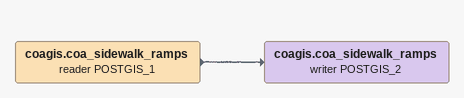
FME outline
coagis.coa_sidewalk_ramps (reader POSTGIS_1)
    -> coagis.coa_sidewalk_ramps (writer POSTGIS_2)
coagis.coa_sidewalk_ramps (writer POSTGIS_2)
